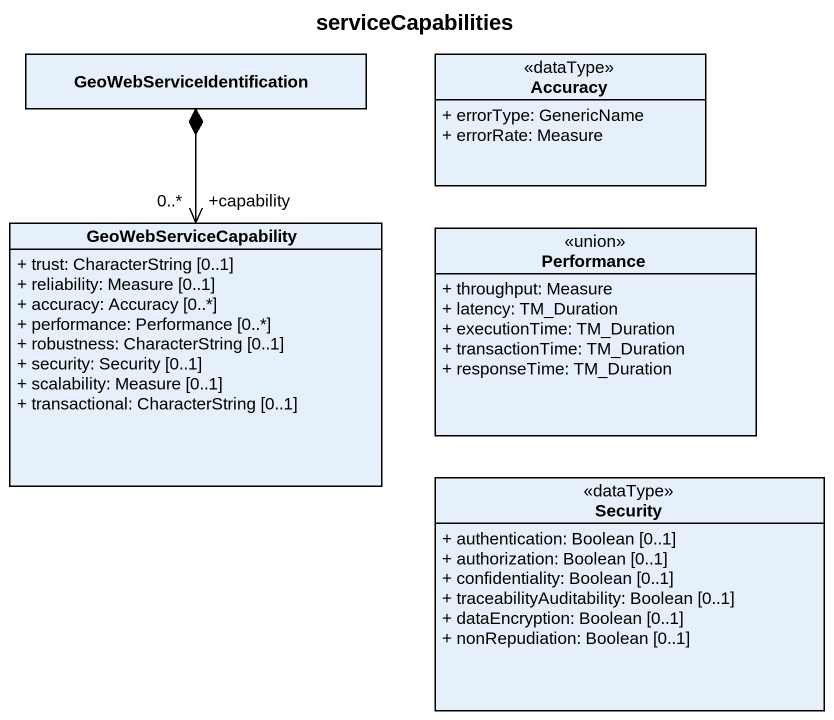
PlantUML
@startuml
title serviceCapabilities
hide circle
hide empty members
skinparam classAttributeIconSize 0
class GeoWebServiceIdentification
class Accuracy <<dataType>> {
  + errorType: GenericName
  + errorRate: Measure
}
class GeoWebServiceCapability {
  + trust: CharacterString [0..1]
  + reliability: Measure [0..1]
  + accuracy: Accuracy [0..*]
  + performance: Performance [0..*]
  + robustness: CharacterString [0..1]
  + security: Security [0..1]
  + scalability: Measure [0..1]
  + transactional: CharacterString [0..1]
}
class Performance <<union>> {
  + throughput: Measure
  + latency: TM_Duration
  + executionTime: TM_Duration
  + transactionTime: TM_Duration
  + responseTime: TM_Duration
}
class Security <<dataType>> {
  + authentication: Boolean [0..1]
  + authorization: Boolean [0..1]
  + confidentiality: Boolean [0..1]
  + traceabilityAuditability: Boolean [0..1]
  + dataEncryption: Boolean [0..1]
  + nonRepudiation: Boolean [0..1]
}
GeoWebServiceCapability "+capability\n0..*" <-up-* GeoWebServiceIdentification
@enduml
